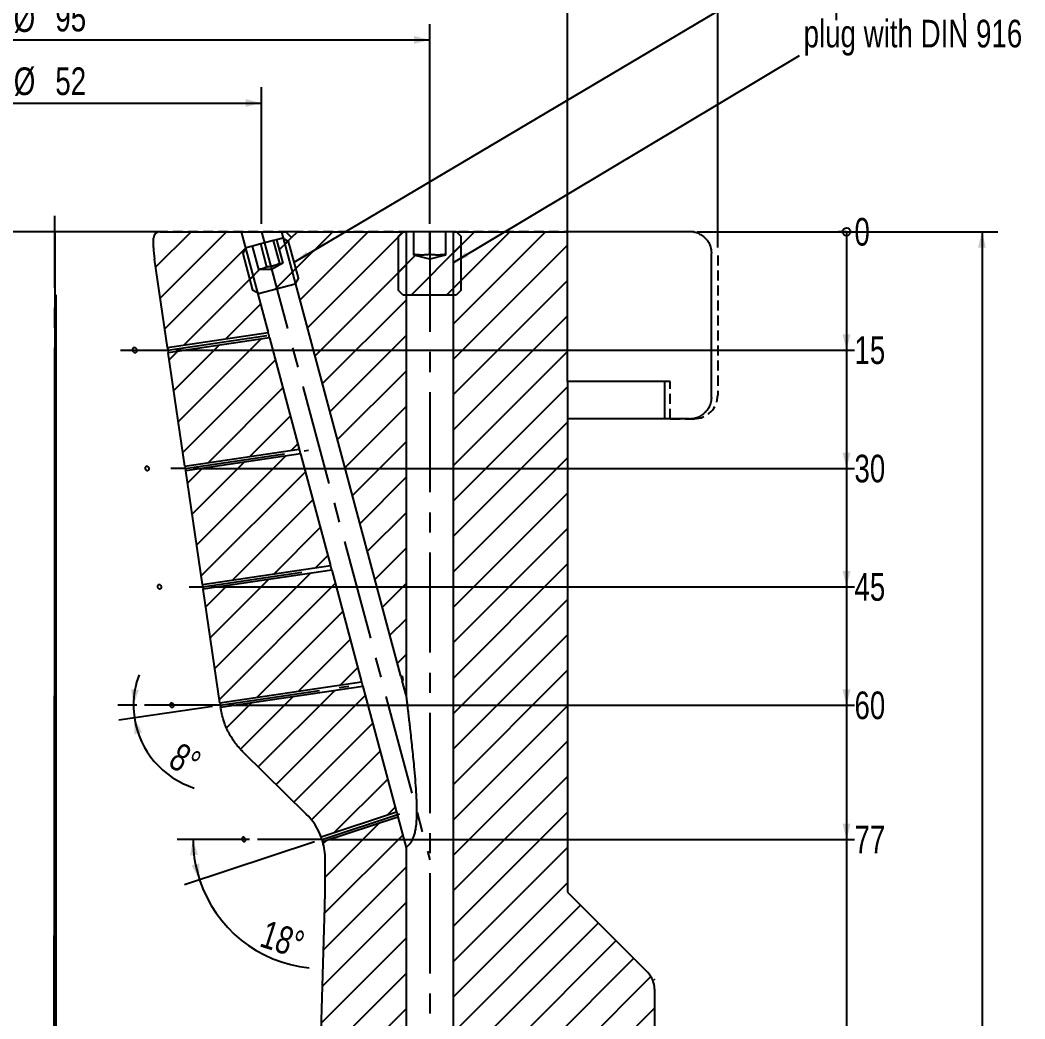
# Model space of a CAD drawing. Header units: millimetres. Extents: x 8 to 867, y 8 to 585.
# Drawn here: x 349.8 to 477.1, y 330.1 to 456.6 of the extents above; entities that cross this region are included whole.
import ezdxf

# ---------------------------------------------------------------- set-up
doc = ezdxf.new("R2010")
doc.units = ezdxf.units.MM
doc.header["$PDSIZE"] = -1
doc.linetypes.add('CENTERX2', pattern=[20.32, 12.7, -2.54, 2.54, -2.54])
doc.linetypes.add('HIDDEN', pattern=[1.905, 1.27, -0.635])
for name, color, linetype in [('CENTERLINE', 4, 'CENTERX2'), ('DIMENSIONS', 2, 'Continuous'), ('HATCH', 3, 'Continuous'), ('HIDDEN', 3, 'HIDDEN'), ('TEXT', 2, 'Continuous')]:
    doc.layers.add(name, color=color, linetype=linetype)
doc.layers.add('OUTLINE', color=7, linetype='Continuous', lineweight=25)
doc.styles.add('SLDTEXTSTYLE0', font='TXT', dxfattribs={"width": 0.75})
doc.styles.add('SLDTEXTSTYLE3', font='TXT', dxfattribs={"width": 0.692308})
doc.dimstyles.new('SLDDIMSTYLE1', dxfattribs={"dimtxt": 3.5, "dimasz": 2, "dimexe": 0, "dimexo": 0.0625, "dimgap": 0.875, "dimtad": 1, "dimdec": 0, "dimrnd": 1e-09, "dimzin": 12, "dimdsep": 46, "dimtxsty": 'SLDTEXTSTYLE0', "dimsah": 1, "dimcen": 0.09, "dimadec": 0, "dimazin": 3, "dimtfac": 1, "dimtdec": 0, "dimtofl": 0, "dimtmove": 0, "dimatfit": 3, "dimfxl": 0, "dimfrac": 2, "dimtolj": 1, "dimtzin": 12, "dimarcsym": 0})
doc.dimstyles.new('SLDDIMSTYLE17', dxfattribs={"dimtxt": 0.18, "dimasz": 2, "dimexe": 0, "dimexo": 0.0625, "dimgap": 0, "dimtad": 0, "dimtih": 1, "dimtoh": 1, "dimdec": 0, "dimrnd": 1e-09, "dimzin": 0, "dimdsep": 46, "dimtxsty": 'Standard', "dimsah": 1, "dimcen": 0.09, "dimadec": 0, "dimazin": 0, "dimtfac": 2, "dimtdec": 0, "dimtofl": 0, "dimtmove": 0, "dimatfit": 3, "dimfxl": 0, "dimfrac": 2, "dimtolj": 1, "dimtzin": 0, "dimarcsym": 0})
doc.dimstyles.new('SLDDIMSTYLE2', dxfattribs={"dimtxt": 3.5, "dimasz": 2, "dimexe": 0, "dimexo": 0.0625, "dimgap": 0.875, "dimtad": 1, "dimrnd": 1e-09, "dimzin": 12, "dimdsep": 46, "dimtxsty": 'SLDTEXTSTYLE0', "dimsah": 1, "dimcen": 0.09, "dimadec": 0, "dimazin": 3, "dimtfac": 1, "dimtofl": 0, "dimtmove": 0, "dimatfit": 3, "dimfxl": 0, "dimfrac": 2, "dimtolj": 1, "dimtzin": 12, "dimarcsym": 0})
doc.dimstyles.new('SLDDIMSTYLE3', dxfattribs={"dimtxt": 3.5, "dimasz": 2, "dimexe": 0, "dimexo": 0.0625, "dimgap": 0.875, "dimtad": 1, "dimrnd": 1e-09, "dimzin": 12, "dimdsep": 46, "dimtxsty": 'SLDTEXTSTYLE0', "dimsah": 1, "dimcen": 0.09, "dimadec": 0, "dimazin": 3, "dimtol": 1, "dimtp": 0.05, "dimtm": 0.05, "dimtfac": 1, "dimtofl": 0, "dimtmove": 0, "dimatfit": 3, "dimfxl": 0, "dimfrac": 2, "dimtolj": 1, "dimarcsym": 0})
doc.dimstyles.new('SLDDIMSTYLE4', dxfattribs={"dimtxt": 3.5, "dimasz": 2, "dimexe": 0, "dimexo": 0.0625, "dimgap": 0.875, "dimtad": 1, "dimrnd": 1e-09, "dimzin": 12, "dimdsep": 46, "dimtxsty": 'SLDTEXTSTYLE0', "dimsah": 1, "dimcen": 0.09, "dimadec": 0, "dimazin": 3, "dimtol": 1, "dimtp": 0.1, "dimtfac": 1, "dimtofl": 0, "dimtmove": 0, "dimatfit": 3, "dimfxl": 0, "dimfrac": 2, "dimtolj": 1, "dimarcsym": 0})
doc.dimstyles.new('SLDDIMSTYLE5', dxfattribs={"dimtxt": 3.5, "dimasz": 0.333333, "dimexe": 0, "dimexo": 0.0625, "dimgap": 0.875, "dimtad": 0, "dimtih": 1, "dimtoh": 1, "dimdec": 0, "dimrnd": 1e-09, "dimdsep": 46, "dimtxsty": 'SLDTEXTSTYLE0', "dimblk1": 'ORIGIN', "dimblk2": 'ORIGIN', "dimsah": 1, "dimcen": 0.09, "dimadec": 0, "dimazin": 2, "dimtfac": 1, "dimtdec": 0, "dimtofl": 0, "dimtmove": 0, "dimatfit": 3, "dimldrblk": 'ORIGIN', "dimfxl": 0, "dimfrac": 2, "dimtolj": 1, "dimtzin": 12, "dimarcsym": 0})
doc.dimstyles.new('SLDDIMSTYLE6', dxfattribs={"dimtxt": 3.5, "dimasz": 2, "dimexe": 0, "dimexo": 0.0625, "dimgap": 0.875, "dimtad": 0, "dimtih": 1, "dimtoh": 1, "dimrnd": 1e-09, "dimzin": 12, "dimdsep": 46, "dimtxsty": 'SLDTEXTSTYLE0', "dimsah": 1, "dimcen": 0.09, "dimadec": 0, "dimazin": 3, "dimtfac": 1, "dimtofl": 0, "dimtmove": 0, "dimatfit": 3, "dimfxl": 0, "dimfrac": 2, "dimtolj": 1, "dimtzin": 12, "dimarcsym": 0})
doc.dimstyles.new('SLDDIMSTYLE7', dxfattribs={"dimtxt": 3.5, "dimasz": 2, "dimexe": 0, "dimexo": 0.0625, "dimgap": 0.875, "dimtad": 0, "dimtih": 1, "dimtoh": 1, "dimdec": 0, "dimrnd": 1e-09, "dimzin": 12, "dimdsep": 46, "dimtxsty": 'SLDTEXTSTYLE0', "dimsah": 1, "dimcen": 0.09, "dimadec": 0, "dimazin": 3, "dimtfac": 1, "dimtdec": 0, "dimtofl": 0, "dimtmove": 0, "dimatfit": 3, "dimfxl": 0, "dimfrac": 2, "dimtolj": 1, "dimtzin": 12, "dimarcsym": 0})
doc.dimstyles.new('SLDDIMSTYLE8', dxfattribs={"dimtxt": 3.5, "dimasz": 2, "dimexe": 0, "dimexo": 0.0625, "dimgap": 0.875, "dimtad": 1, "dimdec": 4, "dimzin": 12, "dimdsep": 46, "dimtxsty": 'SLDTEXTSTYLE0', "dimsah": 1, "dimcen": 0.09, "dimadec": 0, "dimazin": 3, "dimtfac": 1, "dimtdec": 0, "dimtofl": 0, "dimtmove": 0, "dimatfit": 3, "dimfxl": 0, "dimfrac": 2, "dimtolj": 1, "dimtzin": 12, "dimarcsym": 0})

# ---------------------------------------------------------------- blocks, each defined once
blk = doc.blocks.new('_D_1')
at = {"layer": 'DIMENSIONS'}
for p, q in [((328.04, 430.83), (328.04, 448.14)), ((380.38, 430.83), (380.38, 448.14)), ((328.04, 446.14), (380.38, 446.14))]:
    blk.add_line(p, q, dxfattribs=at)
for points in [[(328.04, 446.14), (330.04, 445.64), (330.04, 446.64)], [(380.38, 446.14), (378.38, 446.64), (378.38, 445.64)]]:
    blk.add_solid(points, dxfattribs=at)
at = {"layer": 'DIMENSIONS', "char_height": 3.5, "attachment_point": 1, "style": 'SLDTEXTSTYLE0'}
for s, insert in [('%%c', (348.99, 450.65)), ('52', (354.26, 450.65))]:
    blk.add_mtext(s, dxfattribs=dict(at, insert=insert))
blk = doc.blocks.new('_D_2')
at = {"layer": 'DIMENSIONS'}
for p, q in [((270.21, 427.83), (270.21, 472.14)), ((438.21, 427.83), (438.21, 472.14)), ((270.21, 470.14), (438.21, 470.14))]:
    blk.add_line(p, q, dxfattribs=at)
for points in [[(270.21, 470.14), (272.21, 469.64), (272.21, 470.64)], [(438.21, 470.14), (436.21, 470.64), (436.21, 469.64)]]:
    blk.add_solid(points, dxfattribs=at)
at = {"layer": 'DIMENSIONS', "char_height": 3.5, "attachment_point": 1, "style": 'SLDTEXTSTYLE0'}
for s, insert in [('%%c', (347.69, 474.65)), ('168', (352.97, 474.65))]:
    blk.add_mtext(s, dxfattribs=dict(at, insert=insert))
blk = doc.blocks.new('_Origin')
at = {"color": 0, "linetype": 'ByBlock', "lineweight": -2}
blk.add_line((0, 0), (-1, 0), dxfattribs=at)
blk.add_circle((0, 0), 0.5, dxfattribs=at)
blk = doc.blocks.new('_D_5')
at = {"layer": 'DIMENSIONS'}
blk.add_line((436.21, 429.83), (455.53, 429.83), dxfattribs=at)
blk.add_blockref('_Origin', (454.53, 429.83), dxfattribs=at)
at = {"layer": 'DIMENSIONS', "insert": (455.53, 431.57), "char_height": 3.5, "attachment_point": 1, "style": 'SLDTEXTSTYLE0'}
blk.add_mtext('0', dxfattribs=at)
blk = doc.blocks.new('_D_6')
at = {"layer": 'DIMENSIONS'}
for p, q in [((454.53, 429.83), (454.53, 414.83)), ((369.52, 414.83), (455.53, 414.83))]:
    blk.add_line(p, q, dxfattribs=at)
blk.add_solid([(454.53, 414.83), (455.03, 416.83), (454.03, 416.83)], dxfattribs=at)
at = {"layer": 'DIMENSIONS', "insert": (455.53, 416.57), "char_height": 3.5, "attachment_point": 1, "style": 'SLDTEXTSTYLE0'}
blk.add_mtext('15', dxfattribs=at)
blk = doc.blocks.new('_D_7')
at = {"layer": 'DIMENSIONS'}
for p, q in [((454.53, 414.83), (454.53, 399.83)), ((371.73, 399.83), (455.53, 399.83))]:
    blk.add_line(p, q, dxfattribs=at)
blk.add_solid([(454.53, 399.83), (455.03, 401.83), (454.03, 401.83)], dxfattribs=at)
at = {"layer": 'DIMENSIONS', "insert": (455.53, 401.57), "char_height": 3.5, "attachment_point": 1, "style": 'SLDTEXTSTYLE0'}
blk.add_mtext('30', dxfattribs=at)
blk = doc.blocks.new('_D_8')
at = {"layer": 'DIMENSIONS'}
for p, q in [((454.53, 399.83), (454.53, 384.83)), ((373.95, 384.83), (455.53, 384.83))]:
    blk.add_line(p, q, dxfattribs=at)
blk.add_solid([(454.53, 384.83), (455.03, 386.83), (454.03, 386.83)], dxfattribs=at)
at = {"layer": 'DIMENSIONS', "insert": (455.53, 386.57), "char_height": 3.5, "attachment_point": 1, "style": 'SLDTEXTSTYLE0'}
blk.add_mtext('45', dxfattribs=at)
blk = doc.blocks.new('_D_9')
at = {"layer": 'DIMENSIONS'}
for p, q in [((454.53, 384.83), (454.53, 369.83)), ((376.16, 369.83), (455.53, 369.83))]:
    blk.add_line(p, q, dxfattribs=at)
blk.add_solid([(454.53, 369.83), (455.03, 371.83), (454.03, 371.83)], dxfattribs=at)
at = {"layer": 'DIMENSIONS', "insert": (455.53, 371.57), "char_height": 3.5, "attachment_point": 1, "style": 'SLDTEXTSTYLE0'}
blk.add_mtext('60', dxfattribs=at)
blk = doc.blocks.new('_D_10')
at = {"layer": 'DIMENSIONS'}
for p, q in [((454.53, 369.83), (454.53, 352.83)), ((389.06, 352.83), (455.53, 352.83))]:
    blk.add_line(p, q, dxfattribs=at)
blk.add_solid([(454.53, 352.83), (455.03, 354.83), (454.03, 354.83)], dxfattribs=at)
at = {"layer": 'DIMENSIONS', "insert": (455.53, 354.57), "char_height": 3.5, "attachment_point": 1, "style": 'SLDTEXTSTYLE0'}
blk.add_mtext('77', dxfattribs=at)
blk = doc.blocks.new('_D_11')
at = {"layer": 'DIMENSIONS'}
for p, q in [((454.53, 352.83), (454.53, 233.58)), ((401.71, 233.58), (455.53, 233.58))]:
    blk.add_line(p, q, dxfattribs=at)
blk.add_solid([(454.53, 233.58), (455.03, 235.58), (454.03, 235.58)], dxfattribs=at)
at = {"layer": 'DIMENSIONS', "insert": (455.53, 235.31), "char_height": 3.5, "attachment_point": 1, "style": 'SLDTEXTSTYLE0'}
blk.add_mtext('196', dxfattribs=at)
blk = doc.blocks.new('_D_12')
at = {"layer": 'DIMENSIONS'}
for p, q in [((364.58, 369.83), (362.17, 369.83)), ((374.17, 369.69), (362.31, 367.94))]:
    blk.add_line(p, q, dxfattribs=at)
for start, end in [(159.456, 180), (180, 188.3988), (188.3988, 252.5994)]:
    blk.add_arc((375.16, 369.83), 10.99, start, end, dxfattribs=at)
for points in [[(364.17, 369.83), (364.85, 371.78), (363.86, 371.87)], [(364.29, 368.23), (364.27, 366.17), (365.25, 366.4)]]:
    blk.add_solid(points, dxfattribs=at)
at = {"layer": 'DIMENSIONS', "insert": (370.09, 365.23), "char_height": 3.5, "attachment_point": 1, "rotation": 331.147, "style": 'SLDTEXTSTYLE0'}
blk.add_mtext('8°', dxfattribs=at)
blk = doc.blocks.new('_D_13')
at = {"layer": 'DIMENSIONS'}
for p, q in [((378.88, 352.83), (369.71, 352.83)), ((387.11, 352.52), (370.63, 347.09))]:
    blk.add_line(p, q, dxfattribs=at)
for start, end in [(180, 198.2451), (198.2451, 264.2101)]:
    blk.add_arc((388.06, 352.83), 16.35, start, end, dxfattribs=at)
for points in [[(371.71, 352.83), (371.33, 350.81), (372.33, 350.87)], [(372.53, 347.71), (372.5, 349.78), (371.54, 349.52)]]:
    blk.add_solid(points, dxfattribs=at)
at = {"layer": 'DIMENSIONS', "insert": (381.06, 342.66), "char_height": 3.5, "attachment_point": 1, "rotation": 342.0614, "style": 'SLDTEXTSTYLE0'}
blk.add_mtext('18°', dxfattribs=at)
blk = doc.blocks.new('_D_14')
at = {"layer": 'DIMENSIONS'}
for p, q in [((306.71, 432.85), (306.71, 456.14)), ((401.71, 430.83), (401.71, 456.14)), ((306.71, 454.14), (401.71, 454.14))]:
    blk.add_line(p, q, dxfattribs=at)
for points in [[(306.71, 454.14), (308.71, 453.64), (308.71, 454.64)], [(401.71, 454.14), (399.71, 454.64), (399.71, 453.64)]]:
    blk.add_solid(points, dxfattribs=at)
at = {"layer": 'DIMENSIONS', "char_height": 3.5, "attachment_point": 1, "style": 'SLDTEXTSTYLE0'}
for s, insert in [('%%c', (348.98, 458.65)), ('95', (354.26, 458.71))]:
    blk.add_mtext(s, dxfattribs=dict(at, insert=insert))
blk = doc.blocks.new('_D_29')
at = {"layer": 'DIMENSIONS'}
for p, q in [((289.26, 411.83), (289.26, 464.14)), ((419.16, 411.83), (419.16, 464.14)), ((289.26, 462.14), (419.16, 462.14))]:
    blk.add_line(p, q, dxfattribs=at)
for points in [[(289.26, 462.14), (291.26, 461.64), (291.26, 462.64)], [(419.16, 462.14), (417.16, 462.64), (417.16, 461.64)]]:
    blk.add_solid(points, dxfattribs=at)
at = {"layer": 'DIMENSIONS', "attachment_point": 1, "style": 'SLDTEXTSTYLE0'}
for s, insert, char_height in [('+', (358.88, 469.6), 2.5), ('0,10', (360.9, 469.6), 2.5), ('%%c', (341.05, 466.65), 3.5), ('129,9', (346.33, 466.65), 3.5), ('0', (360.9, 465.64), 2.5)]:
    blk.add_mtext(s, dxfattribs=dict(at, insert=insert, char_height=char_height))
blk = doc.blocks.new('_D_30')
at = {"layer": 'DIMENSIONS'}
for p, q in [((435.59, 429.83), (473.7, 429.83)), ((471.7, 429.83), (471.7, 191.03)), ((387.46, 191.03), (473.7, 191.03))]:
    blk.add_line(p, q, dxfattribs=at)
for points in [[(471.7, 429.83), (471.2, 427.83), (472.2, 427.83)], [(471.7, 191.03), (472.2, 193.03), (471.2, 193.03)]]:
    blk.add_solid(points, dxfattribs=at)
at = {"layer": 'DIMENSIONS', "attachment_point": 1, "rotation": 90, "style": 'SLDTEXTSTYLE0'}
for s, insert, char_height in [('±0,05', (468.2, 312.93), 2.5), ('238,8', (467.19, 300.01), 3.5)]:
    blk.add_mtext(s, dxfattribs=dict(at, insert=insert, char_height=char_height))
blk = doc.blocks.new('SW_NOTE_5')
at = {"layer": 'TEXT', "color": 0, "char_height": 3.5, "attachment_point": 1}
for s, insert, style in [('Tap M8 9 deep', (0.52, 9), 'SLDTEXTSTYLE3'), ('plug with DIN 916 M8x8', (0.52, 4.53), 'SLDTEXTSTYLE0')]:
    blk.add_mtext(s, dxfattribs=dict(at, insert=insert, style=style))

msp = doc.modelspace()

# ---------------------------------------------------------------- hatches: boundary and pattern name
at = {"layer": 'HATCH'}
h = msp.add_hatch(dxfattribs=at)
h.set_pattern_fill('ANSI31', color=256, angle=3e-322, style=0)
edge = h.paths.add_edge_path(flags=0)
edge.add_line((366.70884, 429.03342), (366.70884, 427.83342))
edge.add_arc((376.70884, 427.83342), 10, 180, 188.3987736)
edge.add_line((366.81608, 426.3728), (368.4687, 415.17966))
edge.add_line((368.4687, 415.17966), (381.21618, 417.06177))
edge.add_line((381.21618, 417.06177), (377.79402, 429.83342))
edge.add_line((377.79402, 429.83342), (367.50884, 429.83342))
edge.add_arc((367.50884, 429.03342), 0.8, 90, 180)
h = msp.add_hatch(dxfattribs=at)
h.set_pattern_fill('ANSI31', color=256, angle=3e-322, style=0)
h.paths.add_polyline_path([(383.45884, 429.83342), (382.97041, 429.83342), (398.06029, 373.51722), (398.21436, 373.53997), (398.302, 372.9464), (398.21661, 372.9338), (398.70884, 371.09678), (398.70884, 429.83342), (384.95884, 429.83342), (384.20884, 429.08342)], flags=0)
h = msp.add_hatch(dxfattribs=at)
h.set_pattern_fill('ANSI31', color=256, style=0)
h.paths.add_polyline_path([(405.70884, 422.43342), (405.70884, 429.23342), (405.10884, 429.83342), (403.70884, 429.83342), (403.70884, 426.86932), (401.70884, 426.33342), (399.70884, 426.86932), (399.70884, 429.83342), (398.30884, 429.83342), (397.70884, 429.23342), (397.70884, 422.43342), (398.30884, 421.83342), (405.10884, 421.83342)], flags=0)
h = msp.add_hatch(dxfattribs=at)
h.set_pattern_fill('ANSI31', color=256, angle=3e-322, style=0)
edge = h.paths.add_edge_path(flags=0)
edge.add_arc((427.20884, 163.57876), 3, 270, 360)
edge.add_line((430.20884, 163.57876), (430.20884, 204.63342))
edge.add_line((430.20884, 204.63342), (424.35884, 204.63342))
edge.add_line((424.35884, 204.63342), (424.35884, 271.73342))
edge.add_line((424.35884, 271.73342), (411.35884, 271.73342))
edge.add_line((411.35884, 271.73342), (409.31591, 275.13342))
edge.add_line((409.31591, 275.13342), (411.35884, 278.53342))
edge.add_line((411.35884, 278.53342), (424.35884, 278.53342))
edge.add_line((424.35884, 278.53342), (424.35884, 284.73342))
edge.add_line((424.35884, 284.73342), (430.20884, 284.73342))
edge.add_line((430.20884, 284.73342), (430.20884, 333.84078))
edge.add_arc((427.20884, 333.84078), 3, 0, 45)
edge.add_line((429.33016, 335.9621), (419.15884, 346.13342))
edge.add_line((419.15884, 346.13342), (419.15884, 410.83342))
edge.add_line((419.15884, 410.83342), (419.15884, 429.83342))
edge.add_line((419.15884, 429.83342), (404.70884, 429.83342))
edge.add_line((404.70884, 429.83342), (404.70884, 160.57876))
edge.add_line((404.70884, 160.57876), (427.20884, 160.57876))
h = msp.add_hatch(dxfattribs=at)
h.set_pattern_fill('ANSI31', color=256, style=0)
h.paths.add_polyline_path([(385.05868, 423.97172), (383.81635, 428.60816), (383.0815, 429.03243), (382.2729, 428.81576), (383.07038, 425.83952), (381.66915, 425.03052), (380.05115, 425.03052), (379.25367, 428.00676), (378.44506, 427.7901), (378.0208, 427.05525), (379.26313, 422.4188), (379.99797, 421.99454), (384.63442, 423.23687)], flags=0)
h = msp.add_hatch(dxfattribs=at)
h.set_pattern_fill('ANSI31', color=256, angle=3e-322, style=0)
h.paths.add_polyline_path([(381.39856, 416.38111), (368.57094, 414.48717), (370.69068, 400.1302), (385.17977, 402.26945)], flags=0)
h = msp.add_hatch(dxfattribs=at)
h.set_pattern_fill('ANSI31', color=256, angle=3e-322, style=0)
h.paths.add_polyline_path([(385.3361, 401.68602), (370.77832, 399.53664), (372.90536, 385.1302), (389.13033, 387.52574)], flags=0)
h = msp.add_hatch(dxfattribs=at)
h.set_pattern_fill('ANSI31', color=256, angle=3e-322, style=0)
h.paths.add_polyline_path([(389.28666, 386.94232), (372.993, 384.53664), (375.12004, 370.1302), (393.0809, 372.78204)], flags=0)
h = msp.add_hatch(dxfattribs=at)
h.set_pattern_fill('ANSI31', color=256, angle=3e-322, style=0)
edge = h.paths.add_edge_path(flags=0)
edge.add_arc((380.45884, 350.32876), 8, 20.3941952, 45.5495594, ccw=False)
edge.add_line((387.95738, 353.11657), (397.50674, 356.26458))
edge.add_line((397.50674, 356.26458), (393.23722, 372.19861))
edge.add_line((393.23722, 372.19861), (375.20768, 369.53664))
edge.add_spline(control_points=[(375.20768, 369.53664), (375.69969, 366.20421), (378.09867, 363.85081)], knot_values=[0, 0, 0, 1, 1, 1], weights=[1, 0.947905308, 1], degree=2, periodic=0)
edge.add_line((378.09867, 363.85081), (386.06118, 356.03961))
h = msp.add_hatch(dxfattribs=at)
h.set_pattern_fill('ANSI31', color=256, angle=3e-322, style=0)
edge = h.paths.add_edge_path(flags=0)
edge.add_line((385.83311, 247.54489), (385.88317, 247.54489))
edge.add_arc((485.70884, 252.52876), 99.95, 182.8581572, 183.8049034)
edge.add_line((385.97915, 245.89615), (385.99199, 245.70301))
edge.add_line((385.99199, 245.70301), (385.94188, 245.70301))
edge.add_line((385.94188, 245.70301), (386.17791, 242.15407))
edge.add_line((386.17791, 242.15407), (386.22802, 242.15407))
edge.add_line((386.22802, 242.15407), (386.39304, 239.67274))
edge.add_line((386.39304, 239.67274), (386.34293, 239.67274))
edge.add_line((386.34293, 239.67274), (386.6313, 235.33673))
edge.add_line((386.6313, 235.33673), (386.68141, 235.33673))
edge.add_line((386.68141, 235.33673), (386.77505, 233.92876))
edge.add_line((386.77505, 233.92876), (398.70884, 233.92876))
edge.add_line((398.70884, 233.92876), (398.70884, 351.77827))
edge.add_line((398.70884, 351.77827), (397.66228, 355.68409))
edge.add_line((397.66228, 355.68409), (388.14523, 352.54674))
edge.add_arc((380.45884, 350.32876), 8, 0, 16.096004, ccw=False)
edge.add_line((388.45884, 350.32876), (388.45884, 347.32876))
edge.add_arc((288.45884, 347.32876), 100, 358.2842334, 360, ccw=False)
edge.add_line((388.41401, 344.33463), (385.75367, 255.52289))
edge.add_arc((485.70884, 252.52876), 100, 178.2842334, 181.0781083)
edge.add_line((385.72654, 250.64721), (385.77655, 250.64721))
edge.add_arc((485.70884, 252.52876), 99.95, 181.0786477, 182.4285693)
edge.add_line((385.84861, 248.29349), (385.79857, 248.29349))
edge.add_arc((485.70884, 252.52876), 100, 182.4273543, 182.8567269)

# ---------------------------------------------------------------- linework, layer by layer
at = {"color": 51, "linetype": 'Continuous', "lineweight": 18}
msp.add_point((430.20884, 335.08342), dxfattribs=at)
at = {"layer": 'CENTERLINE'}
for p, q in [((354.20884, 158.57876), (354.20884, 431.83342)), ((380.38222, 429.83342), (401.70884, 350.24137)), ((401.70884, 429.83342), (401.70884, 155.70133)), ((368.51982, 414.83342), (381.48997, 416.7484)), ((362.51643, 414.83342), (368.51982, 414.83342)), ((370.7345, 399.83342), (386.34656, 402.13846)), ((370.7345, 399.83342), (368.88483, 399.83342)), ((372.94918, 384.83342), (387.87582, 387.03727)), ((371.2048, 384.83342), (372.94918, 384.83342)), ((375.16386, 369.83342), (391.46252, 372.23984)), ((375.16386, 369.83342), (365.58101, 369.83342)), ((388.05665, 352.83342), (397.87337, 356.06956)), ((388.05665, 352.83342), (379.88488, 352.83342))]:
    msp.add_line(p, q, dxfattribs=at)
at = {"layer": 'HIDDEN'}
for p, q in [((435.20884, 429.83342), (273.20884, 429.83342)), ((435.20884, 429.83342), (273.20884, 429.83342)), ((438.20884, 426.83342), (438.20884, 409.13342)), ((432.15884, 410.83342), (419.15884, 410.83342)), ((432.15884, 406.13342), (432.15884, 410.83342)), ((432.15884, 406.13342), (435.20884, 406.13342))]:
    msp.add_line(p, q, dxfattribs=at)
msp.add_arc((435.20884, 409.13342), 3, 270, 0, dxfattribs=at)
at = {"layer": 'OUTLINE'}
for p, q in [((354.20884, 429.83342), (340.90884, 429.83342)), ((354.20884, 429.83342), (354.20884, 429.03342)), ((367.50884, 429.83342), (354.20884, 429.83342)), ((367.50884, 429.83342), (377.79402, 429.83342)), ((377.79402, 429.83342), (381.21618, 417.06177)), ((377.79402, 429.83342), (382.97041, 429.83342)), ((398.06029, 373.51722), (382.97041, 429.83342)), ((382.97041, 429.83342), (383.45884, 429.83342)), ((383.45884, 429.83342), (384.20884, 429.08342)), ((384.95884, 429.83342), (383.45884, 429.83342)), ((384.20884, 429.08342), (384.95884, 429.83342)), ((384.95884, 429.83342), (398.70884, 429.83342)), ((397.70884, 429.23341), (398.30884, 429.83342)), ((397.70884, 429.23341), (397.70884, 422.43342)), ((399.70884, 429.83342), (398.30884, 429.83342)), ((398.70884, 429.83342), (398.70884, 371.09678)), ((399.70884, 426.86931), (399.70884, 429.83342)), ((401.70884, 429.83342), (399.70884, 429.83342)), ((401.70884, 426.95222), (401.70884, 429.83342)), ((403.70884, 429.83342), (401.70884, 429.83342)), ((405.10884, 429.83342), (403.70884, 429.83342)), ((403.70884, 429.83342), (403.70884, 426.86931)), ((404.70884, 160.57875), (404.70884, 429.83342)), ((404.70884, 429.83342), (419.15884, 429.83342)), ((405.10884, 429.83342), (405.70884, 429.23341)), ((405.70884, 422.43342), (405.70884, 429.23341)), ((419.15884, 410.83342), (419.15884, 429.83342)), ((434.58918, 429.83342), (419.15884, 429.83342)), ((354.20884, 429.03342), (354.20884, 427.83342)), ((366.70884, 427.83342), (366.70884, 429.03342)), ((379.25367, 428.00676), (378.44506, 427.7901)), ((380.29353, 428.2854), (379.25367, 428.00676)), ((380.05115, 425.03052), (379.25367, 428.00676)), ((381.91901, 428.72095), (380.29353, 428.2854)), ((381.07928, 425.35294), (380.29353, 428.2854)), ((382.2729, 428.81576), (381.91901, 428.72095)), ((382.70476, 425.78849), (381.91901, 428.72095)), ((383.0815, 429.03242), (382.2729, 428.81576)), ((382.2729, 428.81576), (383.07038, 425.83952)), ((383.0815, 429.03242), (383.81635, 428.60816)), ((385.05868, 423.97172), (383.81635, 428.60816)), ((354.20884, 427.83342), (354.20884, 426.37281)), ((378.02079, 427.05525), (378.44506, 427.7901)), ((378.02079, 427.05525), (379.26313, 422.4188)), ((401.70884, 426.33342), (399.70884, 426.86931)), ((403.70884, 426.86931), (401.70884, 426.33342)), ((437.40339, 408.84029), (437.40339, 427.12655)), ((354.20884, 426.37281), (354.20884, 421.83342)), ((354.20884, 426.37281), (354.20884, 404.83342)), ((368.4687, 415.17966), (366.81609, 426.37281)), ((383.07038, 425.83952), (381.66915, 425.03052)), ((381.66915, 425.03052), (380.05115, 425.03052)), ((379.99797, 421.99455), (384.63442, 423.23687)), ((385.05868, 423.97172), (384.63442, 423.23687)), ((354.30884, 421.83342), (354.20884, 421.83342)), ((354.30884, 421.83342), (354.30884, 371.9484)), ((379.99797, 421.99455), (379.26313, 422.4188)), ((398.30884, 421.83342), (397.70884, 422.43342)), ((398.30884, 421.83342), (405.10884, 421.83342)), ((405.70884, 422.43342), (405.10884, 421.83342)), ((368.4687, 415.17966), (381.21618, 417.06177)), ((381.39856, 416.38111), (368.57094, 414.48717)), ((381.39856, 416.38111), (385.17977, 402.26945)), ((370.69068, 400.1302), (368.57094, 414.48717)), ((419.15884, 410.83342), (419.15884, 346.13342)), ((431.51475, 410.83342), (419.15884, 410.83342)), ((431.51475, 406.13342), (431.51475, 410.83342)), ((431.51475, 406.13342), (419.15884, 406.13342)), ((434.58918, 406.13342), (431.51475, 406.13342)), ((354.20884, 372.11264), (354.20884, 404.83342)), ((370.69068, 400.1302), (385.17977, 402.26945)), ((385.3361, 401.68602), (370.77832, 399.53663)), ((385.3361, 401.68602), (389.13033, 387.52574)), ((372.90536, 385.1302), (370.77832, 399.53663)), ((372.90536, 385.1302), (389.13033, 387.52574)), ((389.28666, 386.94232), (372.993, 384.53663)), ((389.28666, 386.94232), (393.0809, 372.78204)), ((375.12004, 370.1302), (372.993, 384.53663)), ((398.06029, 373.51722), (398.21436, 373.53997)), ((398.21436, 373.53997), (398.302, 372.94641)), ((354.20884, 371.82874), (354.20884, 372.11264)), ((375.12004, 370.1302), (393.0809, 372.78204)), ((393.23722, 372.19861), (375.20768, 369.53663)), ((393.23722, 372.19861), (397.50674, 356.26458)), ((398.302, 372.94641), (398.21661, 372.9338)), ((398.70884, 371.09678), (398.21661, 372.9338)), ((354.20884, 364.60588), (354.20884, 371.82874)), ((354.12185, 364.58925), (354.12179, 364.55348)), ((354.20884, 350.32876), (354.20884, 364.60588)), ((386.06117, 356.03961), (378.09867, 363.85081)), ((354.11789, 362.13778), (354.10871, 356.03961)), ((354.11906, 362.87184), (354.11788, 362.13161)), ((354.30884, 362.13783), (354.30884, 356.03961)), ((397.50674, 356.26458), (387.95738, 353.11657)), ((388.14523, 352.54674), (397.66228, 355.68409)), ((397.66228, 355.68409), (398.70884, 351.77827)), ((398.70884, 351.77827), (398.70884, 233.92876)), ((354.10097, 350.32876), (354.09724, 347.32876)), ((354.20884, 347.32876), (354.20884, 350.32876)), ((354.30884, 350.32876), (354.30884, 347.32876)), ((388.45884, 347.32876), (388.45884, 350.32876)), ((354.20884, 343.97533), (354.20884, 347.32876)), ((419.15884, 346.13342), (429.33016, 335.9621)), ((354.20884, 255.16359), (354.20884, 343.97533)), ((354.30884, 344.33463), (354.30884, 255.52289)), ((385.75367, 255.52289), (388.414, 344.33463)), ((430.20884, 333.84078), (430.20884, 284.73342))]:
    msp.add_line(p, q, dxfattribs=at)
for centre, radius, start, end in [((367.50884, 429.03342), 0.8, 90, 180), ((376.70884, 427.83342), 10, 180, 188.3987736), ((380.45884, 350.32876), 8, 20.3941952, 45.5495594), ((380.45884, 350.32876), 8, 0, 16.096004), ((288.45884, 347.32876), 100, 358.2842334, 0), ((427.20884, 333.84078), 3, 0, 45)]:
    msp.add_arc(centre, radius, start, end, dxfattribs=at)
msp.add_ellipse((365.40499, 418.83342), major_axis=(11.19546, -0.47121), ratio=0.264639627, start_param=3.152730803, end_param=3.286484063, dxfattribs=at)
for points, knots in [([(435.90339, 429.53504), (435.86714, 429.55188), (435.75492, 429.60402), (435.56062, 429.67771), (435.31687, 429.74901), (435.0655, 429.79937), (434.82145, 429.82854), (434.66222, 429.83189), (434.58918, 429.83342)], [0, 0, 0, 0, 0.088253444, 0.273222461, 0.458188186, 0.648468079, 0.838750251, 1, 1, 1, 1]), ([(435.90339, 429.53504), (435.99267, 429.48862), (436.17134, 429.39572), (436.39985, 429.23339), (436.59375, 429.06536), (436.75616, 428.89598), (436.9182, 428.69384), (437.07003, 428.45637), (437.20177, 428.18381), (437.30784, 427.88299), (437.37666, 427.55412), (437.40744, 427.29381), (437.40097, 427.15062), (437.39988, 427.12655)], [0, 0, 0, 0, 0.08861234, 0.177334634, 0.251789804, 0.326525619, 0.401094297, 0.505897653, 0.611091148, 0.716050242, 0.844786965, 0.973910786, 1, 1, 1, 1]), ([(401.70884, 426.95222), (401.54434, 426.92958), (401.21539, 426.88431), (400.71527, 426.86211), (400.21186, 426.8832), (399.87653, 426.92921), (399.70884, 426.95222)], [0, 0, 0, 0, 0.247646236, 0.495208546, 0.747561163, 1, 1, 1, 1]), ([(403.70884, 426.95222), (403.54434, 426.92958), (403.21539, 426.88431), (402.71526, 426.86211), (402.21186, 426.8832), (401.87653, 426.92921), (401.70884, 426.95222)], [0, 0, 0, 0, 0.247646236, 0.495210138, 0.747561163, 1, 1, 1, 1]), ([(381.07928, 425.35294), (381.0372, 425.33294), (380.91514, 425.27492), (380.70818, 425.1927), (380.45412, 425.11772), (380.23201, 425.07365), (380.09343, 425.06066), (380.04431, 425.05605)], [0, 0, 0, 0, 0.128362916, 0.37228072, 0.616154326, 0.863924055, 1, 1, 1, 1]), ([(382.70476, 425.78849), (382.57546, 425.73626), (382.31689, 425.63184), (381.91474, 425.50683), (381.50151, 425.41247), (381.22004, 425.37279), (381.07928, 425.35294)], [0, 0, 0, 0, 0.247646617, 0.495210012, 0.747562179, 1, 1, 1, 1]), ([(383.07038, 425.83952), (383.04271, 425.8254), (382.98738, 425.79716), (382.89784, 425.77706), (382.80372, 425.77341), (382.73775, 425.78346), (382.70476, 425.78849)], [0, 0, 0, 0, 0.248528515, 0.497042581, 0.748500451, 1, 1, 1, 1]), ([(381.39856, 416.38111), (381.39837, 416.38272), (381.39787, 416.38683), (381.3927, 416.42767), (381.38082, 416.50539), (381.36116, 416.60783), (381.33369, 416.72201), (381.30047, 416.83552), (381.2657, 416.93692), (381.23593, 417.01423), (381.21869, 417.05581), (381.21689, 417.06007), (381.21618, 417.06177)], [0, 0, 0, 0, 0.0686395361, 0.1754712337, 0.282331464, 0.3889627605, 0.4951442525, 0.6016389299, 0.7097053736, 0.8192247187, 0.9279181017, 1, 1, 1, 1]), ([(364.49219, 414.54257), (364.51119, 414.56687), (364.54919, 414.61548), (364.57619, 414.72172), (364.57683, 414.83824), (364.54944, 414.95492), (364.49744, 415.05777), (364.42629, 415.13538), (364.34366, 415.17885), (364.25866, 415.18325), (364.18083, 415.14808), (364.11914, 415.07735), (364.08087, 414.97909), (364.07066, 414.86443), (364.08983, 414.74636), (364.13617, 414.63817), (364.20415, 414.55201), (364.28592, 414.49739), (364.37155, 414.48098), (364.44268, 414.49977), (364.47841, 414.53066), (364.49219, 414.54257)], [0, 0, 0, 0, 0.053692522, 0.107384648, 0.161072575, 0.214748673, 0.268420629, 0.322109794, 0.375803186, 0.429485489, 0.483157234, 0.536836102, 0.5905279, 0.64421843, 0.697897839, 0.751568834, 0.805253388, 0.858946724, 0.912633952, 0.966307555, 1, 1, 1, 1]), ([(368.4687, 415.17966), (368.46913, 415.1761), (368.47002, 415.16883), (368.47724, 415.11104), (368.48859, 415.02394), (368.50363, 414.91462), (368.52089, 414.79639), (368.53851, 414.68244), (368.55233, 414.59733), (368.56311, 414.53285), (368.56976, 414.49399), (368.57059, 414.48919), (368.57094, 414.48717)], [0, 0, 0, 0, 0.103364085, 0.210678127, 0.31801518, 0.425370805, 0.532709094, 0.640020711, 0.747343659, 0.814775963, 0.922104374, 1, 1, 1, 1]), ([(437.39988, 408.84029), (437.40097, 408.81622), (437.40744, 408.67301), (437.37666, 408.41271), (437.30784, 408.08385), (437.20178, 407.78303), (437.07003, 407.51047), (436.91821, 407.27298), (436.75616, 407.07085), (436.59375, 406.90147), (436.39984, 406.73345), (436.17134, 406.57111), (435.99267, 406.47821), (435.90339, 406.4318)], [0, 0, 0, 0, 0.026092721, 0.155214489, 0.283949183, 0.388909763, 0.494103028, 0.598907763, 0.673476278, 0.74821193, 0.822665576, 0.911388904, 1, 1, 1, 1]), ([(434.58918, 406.13342), (434.73531, 406.13923), (434.95611, 406.14801), (435.24673, 406.20266), (435.46727, 406.25989), (435.68762, 406.33435), (435.83132, 406.39925), (435.90339, 406.4318)], [0, 0, 0, 0, 0.322392322, 0.487155664, 0.65192559, 0.825433892, 1, 1, 1, 1]), ([(354.20884, 404.83342), (354.18611, 395.74843), (354.15869, 384.78686), (354.13818, 373.82527), (354.13466, 371.94868)], [0, 0, 0, 0, 0.828803523, 1, 1, 1, 1]), ([(385.3361, 401.68602), (385.33564, 401.68931), (385.33473, 401.69588), (385.32693, 401.74698), (385.31343, 401.82186), (385.29331, 401.91455), (385.26751, 402.01357), (385.23854, 402.10853), (385.21054, 402.1894), (385.18896, 402.24636), (385.18044, 402.26777), (385.1799, 402.26913), (385.17977, 402.26945)], [0, 0, 0, 0, 0.10691339, 0.213825844, 0.320680387, 0.427262058, 0.533759158, 0.641073056, 0.749855602, 0.859146795, 0.966781685, 1, 1, 1, 1]), ([(365.99005, 399.55159), (366.01038, 399.56514), (366.05105, 399.59226), (366.09119, 399.66856), (366.10995, 399.76119), (366.10437, 399.8626), (366.07537, 399.9606), (366.02606, 400.04433), (365.96178, 400.10425), (365.88959, 400.13359), (365.81749, 400.129), (365.75364, 400.09099), (365.70539, 400.0239), (365.67838, 399.93533), (365.67586, 399.8353), (365.69819, 399.7351), (365.74275, 399.64605), (365.80442, 399.57799), (365.87578, 399.53913), (365.94035, 399.53258), (365.97623, 399.5463), (365.99005, 399.55159)], [0, 0, 0, 0, 0.053690148, 0.107378144, 0.16106941, 0.2147571, 0.268435146, 0.322119331, 0.375807482, 0.429498686, 0.483181761, 0.53686258, 0.590547029, 0.644236243, 0.697925069, 0.751608109, 0.805288117, 0.858977029, 0.912668317, 0.966353619, 1, 1, 1, 1]), ([(370.69068, 400.1302), (370.69068, 400.1302), (370.69068, 400.13021), (370.69217, 400.11867), (370.69864, 400.06923), (370.7089, 399.99316), (370.72211, 399.89909), (370.73699, 399.79764), (370.75189, 399.70033), (370.76336, 399.62809), (370.77218, 399.57372), (370.77743, 399.54199), (370.77806, 399.53818), (370.77832, 399.53663)], [0, 0, 0, 0, 0.0004039333, 0.1077346506, 0.2150653651, 0.3224138068, 0.4297631775, 0.5371078459, 0.6444317699, 0.7517678025, 0.8190934861, 0.9264310475, 1, 1, 1, 1]), ([(389.28666, 386.94232), (389.2862, 386.9456), (389.28529, 386.95217), (389.27749, 387.00328), (389.26399, 387.07815), (389.24387, 387.17084), (389.21807, 387.26986), (389.18911, 387.36482), (389.16111, 387.4457), (389.13953, 387.50266), (389.131, 387.52406), (389.13046, 387.52542), (389.13033, 387.52574)], [0, 0, 0, 0, 0.106912039, 0.21382844, 0.320682993, 0.427257532, 0.533754643, 0.641068551, 0.749857252, 0.85914886, 0.966781721, 1, 1, 1, 1]), ([(367.55595, 384.55153), (367.57632, 384.56507), (367.61704, 384.59214), (367.6573, 384.66842), (367.67617, 384.76103), (367.67065, 384.86244), (367.64166, 384.96045), (367.5923, 385.0442), (367.52798, 385.10418), (367.45575, 385.13356), (367.38365, 385.12904), (367.31983, 385.09111), (367.27161, 385.02409), (367.24463, 384.93556), (367.24209, 384.83554), (367.26434, 384.73533), (367.3088, 384.64623), (367.37036, 384.57811), (367.44165, 384.53917), (367.50622, 384.53258), (367.54212, 384.54626), (367.55595, 384.55153)], [0, 0, 0, 0, 0.053689165, 0.107378106, 0.161069589, 0.21475522, 0.268435783, 0.322119814, 0.375811278, 0.429501567, 0.483185732, 0.536867753, 0.590552074, 0.644244837, 0.697934675, 0.751617499, 0.805298679, 0.858986237, 0.912677545, 0.966364246, 1, 1, 1, 1]), ([(372.90536, 385.1302), (372.90572, 385.12749), (372.90646, 385.12178), (372.91267, 385.07492), (372.92265, 385.00161), (372.93572, 384.90872), (372.95053, 384.80752), (372.96544, 384.70931), (372.97705, 384.63539), (372.98611, 384.57881), (372.99192, 384.54322), (372.99267, 384.53864), (372.993, 384.53663)], [0, 0, 0, 0, 0.097408739, 0.204739222, 0.312073468, 0.419425356, 0.526764011, 0.634088024, 0.741416157, 0.808710985, 0.916043906, 1, 1, 1, 1]), ([(398.06029, 373.51722), (398.06049, 373.5158), (398.061, 373.51221), (398.06617, 373.47686), (398.07749, 373.41013), (398.09533, 373.32228), (398.11935, 373.22429), (398.1476, 373.12676), (398.17653, 373.03978), (398.20086, 372.97376), (398.21464, 372.93875), (398.21606, 372.9352), (398.21661, 372.9338)], [0, 0, 0, 0, 0.069779601, 0.176673559, 0.28354823, 0.390216127, 0.496637189, 0.603523305, 0.711777639, 0.821090234, 0.92950076, 1, 1, 1, 1]), ([(354.13466, 371.94869), (354.13416, 371.67355), (354.13315, 371.12311), (354.13168, 370.30696), (354.13023, 369.49422), (354.12881, 368.68769), (354.12742, 367.88945), (354.12613, 367.13871), (354.12493, 366.4352), (354.12382, 365.77591), (354.12275, 365.13155), (354.1217, 364.49843), (354.12069, 363.87985), (354.11971, 363.27652), (354.11877, 362.69251), (354.11819, 362.32269), (354.11789, 362.13777)], [0, 0, 0, 0, 0.0746262312, 0.1492961444, 0.2239224196, 0.3001820429, 0.3764884837, 0.4527478325, 0.5198123573, 0.5868772775, 0.6544557759, 0.7220346862, 0.7912432472, 0.8604518703, 0.9302258431, 1, 1, 1, 1]), ([(354.13466, 371.94834), (354.13466, 371.94775), (354.13457, 371.89502), (354.13449, 371.85453), (354.13442, 371.81451)], [0, 0, 0, 0, 0.011218479, 1, 1, 1, 1]), ([(354.30884, 371.94842), (354.30884, 371.67328), (354.30884, 371.12283), (354.30884, 370.30668), (354.30884, 369.49394), (354.30884, 368.68741), (354.30884, 367.88918), (354.30884, 367.13846), (354.30884, 366.43498), (354.30884, 365.77573), (354.30884, 365.13141), (354.30884, 364.49833), (354.30884, 363.87979), (354.30884, 363.27649), (354.30884, 362.69253), (354.30884, 362.32273), (354.30884, 362.13783)], [0, 0, 0, 0, 0.07462835, 0.149301142, 0.223929144, 0.300191351, 0.37649984, 0.452761464, 0.519824697, 0.586887803, 0.654464975, 0.722042618, 0.791248895, 0.860455806, 0.930227906, 1, 1, 1, 1]), ([(393.23722, 372.19861), (393.23677, 372.2019), (393.23586, 372.20847), (393.22806, 372.25957), (393.21455, 372.33445), (393.19443, 372.42714), (393.16863, 372.52616), (393.13967, 372.62112), (393.11167, 372.70199), (393.09009, 372.75895), (393.08157, 372.78036), (393.08102, 372.78172), (393.0809, 372.78204)], [0, 0, 0, 0, 0.10691337, 0.213826003, 0.320680574, 0.427262273, 0.533759401, 0.641073326, 0.749855901, 0.859146719, 0.966781637, 1, 1, 1, 1]), ([(398.70884, 371.09678), (398.70913, 371.09431), (398.70991, 371.0878), (398.71673, 371.03077), (398.72685, 370.94597), (398.73979, 370.83747), (398.75605, 370.70096), (398.78213, 370.48168), (398.82281, 370.1387), (398.87842, 369.66757), (398.94142, 369.13034), (399.01573, 368.49208), (399.10085, 367.75361), (399.20965, 366.79607), (399.33002, 365.71524), (399.46009, 364.51019), (399.58552, 363.30105), (399.71816, 361.94776), (399.85203, 360.45016), (399.95186, 359.10108), (400.0104, 358.04369), (400.04025, 357.27922), (400.05441, 356.5134), (400.04672, 355.86559), (400.02364, 355.33754), (399.99408, 354.9282), (399.95037, 354.51976), (399.8958, 354.16076), (399.83455, 353.85287), (399.77166, 353.59379), (399.69651, 353.33931), (399.59675, 353.05937), (399.48948, 352.81785), (399.38245, 352.61689), (399.29853, 352.47611), (399.21387, 352.34852), (399.12961, 352.233), (399.04737, 352.12982), (398.95001, 352.0169), (398.84722, 351.90892), (398.76545, 351.83012), (398.71736, 351.78593), (398.7117, 351.78083), (398.70884, 351.77827)], [0, 0, 0, 0, 0.004324993, 0.011402452, 0.017266256, 0.023274146, 0.032086183, 0.040909382, 0.058978526, 0.085155102, 0.111375873, 0.13759284, 0.177485073, 0.217381489, 0.274106909, 0.330835611, 0.387677922, 0.444520952, 0.521125772, 0.597778547, 0.633296336, 0.668812992, 0.704426256, 0.740033933, 0.759071603, 0.778107282, 0.79728421, 0.816455615, 0.828986881, 0.84151577, 0.854275535, 0.867030325, 0.884888749, 0.894056984, 0.903224097, 0.912176427, 0.921128423, 0.930400196, 0.939672081, 0.955907837, 0.972591497, 0.986173724, 1, 1, 1, 1]), ([(369.05875, 369.53664), (369.08218, 369.54015), (369.12905, 369.54717), (369.1864, 369.59885), (369.22585, 369.67455), (369.24276, 369.76881), (369.23544, 369.87021), (369.2047, 369.96755), (369.15392, 370.04976), (369.08866, 370.10757), (369.01612, 370.13444), (368.94438, 370.12728), (368.88156, 370.08693), (368.83486, 370.01796), (368.80972, 369.92819), (368.80913, 369.82775), (368.83318, 369.72802), (368.87914, 369.64007), (368.94157, 369.5744), (369.00469, 369.54081), (369.04372, 369.5378), (369.05875, 369.53664)], [0, 0, 0, 0, 0.0536853946, 0.107370958, 0.1610587029, 0.2147464027, 0.2684355135, 0.322117975, 0.3758026747, 0.4294917599, 0.4831824181, 0.5368675511, 0.5905513493, 0.6442395812, 0.6979299973, 0.7516151124, 0.8053015931, 0.8589839552, 0.9126719221, 0.9663629725, 1, 1, 1, 1]), ([(375.12004, 370.1302), (375.12015, 370.12937), (375.12048, 370.12688), (375.12433, 370.09801), (375.13289, 370.03502), (375.14492, 369.94885), (375.15921, 369.8498), (375.17428, 369.74894), (375.18662, 369.66891), (375.19695, 369.60328), (375.20465, 369.55526), (375.20752, 369.53763), (375.20765, 369.53677), (375.20768, 369.53663)], [0, 0, 0, 0, 0.0530539474, 0.1604028117, 0.2677569571, 0.3751167954, 0.4824760599, 0.5898271497, 0.6971768939, 0.7644474652, 0.8718082403, 0.9791656788, 1, 1, 1, 1]), ([(378.09867, 363.85081), (377.95222, 363.99979), (377.65931, 364.29776), (377.25429, 364.78101), (376.87657, 365.28972), (376.57092, 365.76245), (376.32752, 366.18596), (376.13568, 366.55428), (375.95892, 366.93112), (375.77798, 367.36284), (375.60106, 367.85096), (375.43747, 368.39963), (375.30273, 368.95894), (375.24014, 369.33882), (375.20884, 369.52876)], [0, 0, 0, 0, 0.0966396976, 0.1932801324, 0.2914801282, 0.389680788, 0.4535695576, 0.5174580172, 0.5817907925, 0.6461226094, 0.734008703, 0.8218941078, 0.9109470578, 1, 1, 1, 1]), ([(354.10871, 356.03961), (354.10848, 355.88056), (354.10803, 355.56246), (354.10728, 355.03368), (354.10649, 354.4689), (354.10567, 353.87348), (354.10483, 353.25875), (354.10398, 352.62361), (354.1031, 351.96586), (354.1023, 351.35708), (354.10159, 350.81021), (354.10118, 350.48944), (354.10097, 350.32876)], [0, 0, 0, 0, 0.104559396, 0.209119305, 0.316715874, 0.424312046, 0.528882537, 0.633453042, 0.741061449, 0.848669654, 0.924197777, 1, 1, 1, 1]), ([(354.30884, 356.03961), (354.30884, 355.91492), (354.30884, 355.66556), (354.30884, 355.2526), (354.30884, 354.80864), (354.30884, 354.33216), (354.30884, 353.8032), (354.30884, 353.21863), (354.30884, 352.5786), (354.30884, 351.92282), (354.30884, 351.32528), (354.30884, 350.79308), (354.30884, 350.48353), (354.30884, 350.32876)], [0, 0, 0, 0, 0.0823961813, 0.1647927614, 0.253038577, 0.3413952734, 0.4296423778, 0.5355349449, 0.6418059647, 0.7480769, 0.8539692816, 0.9269843991, 1, 1, 1, 1]), ([(397.50674, 356.26458), (397.50728, 356.26322), (397.50866, 356.2598), (397.52194, 356.22634), (397.54555, 356.16277), (397.57404, 356.07763), (397.6022, 355.98079), (397.6263, 355.88283), (397.64439, 355.79429), (397.65606, 355.72616), (397.66152, 355.68937), (397.66206, 355.68559), (397.66228, 355.68409)], [0, 0, 0, 0, 0.070651303, 0.177617081, 0.284767967, 0.391942851, 0.498690397, 0.605209157, 0.712382924, 0.820509807, 0.928528934, 1, 1, 1, 1]), ([(378.20549, 352.54674), (378.18097, 352.54992), (378.13194, 352.55628), (378.05794, 352.6058), (377.99384, 352.67858), (377.94592, 352.76923), (377.91952, 352.8666), (377.91751, 352.95991), (377.94032, 353.03868), (377.9857, 353.09421), (378.04887, 353.12037), (378.12287, 353.11429), (378.19931, 353.07668), (378.26935, 353.01161), (378.32475, 352.92628), (378.35899, 352.83015), (378.36807, 352.73408), (378.35114, 352.64878), (378.31031, 352.58458), (378.25819, 352.55132), (378.22016, 352.54802), (378.20549, 352.54674)], [0, 0, 0, 0, 0.0536732346, 0.1073465594, 0.1610340014, 0.2147297698, 0.2684100422, 0.3220745747, 0.3757479681, 0.4294403448, 0.4831349927, 0.5368078202, 0.5904725044, 0.6441530376, 0.6978483031, 0.7515355369, 0.8052026963, 0.8588720338, 0.9125591116, 0.9662550552, 1, 1, 1, 1]), ([(388.14523, 352.54674), (388.14444, 352.5494), (388.14311, 352.55387), (388.13273, 352.58847), (388.11615, 352.64301), (388.08989, 352.7271), (388.05901, 352.82274), (388.02678, 352.91921), (387.99691, 353.00581), (387.97337, 353.07228), (387.95958, 353.11051), (387.95804, 353.11474), (387.95738, 353.11657)], [0, 0, 0, 0, 0.099254415, 0.166681679, 0.274037443, 0.381392185, 0.488739097, 0.596043112, 0.703338424, 0.81067269, 0.918030664, 1, 1, 1, 1]), ([(354.09724, 347.32876), (354.09664, 346.82971), (354.09545, 345.8315), (354.09431, 344.83362), (354.09374, 344.33463)], [0, 0, 0, 0, 0.4999433319, 1, 1, 1, 1]), ([(354.30884, 347.32876), (354.30884, 346.82971), (354.30884, 345.8315), (354.30884, 344.83362), (354.30884, 344.33463)], [0, 0, 0, 0, 0.499943325, 1, 1, 1, 1]), ([(354.09374, 344.33463), (354.08405, 333.26936), (354.06466, 311.13882), (354.06928, 281.5349), (354.08716, 262.99625), (354.09437, 255.52289)], [0, 0, 0, 0, 0.373777203, 0.747554669, 1, 1, 1, 1])]:
    msp.add_open_spline(points, degree=3, knots=knots, dxfattribs=at)

# ---------------------------------------------------------------- block references
at = {"layer": 'TEXT'}
msp.add_blockref('SW_NOTE_5', (448.57016, 452.15554), dxfattribs=at)

# ---------------------------------------------------------------- dimensions: what is measured, and where the dimension line sits
at = {"layer": 'DIMENSIONS'}
for base, p1, p2, dimstyle, picture, middle in [((438.20884, 470.14116), (270.20884, 426.83342), (438.20884, 426.83342), 'SLDDIMSTYLE2', '_D_2', (354.20884, 470.14116)), ((419.15884, 462.14116), (289.25884, 410.83342), (419.15884, 410.83342), 'SLDDIMSTYLE4', '_D_29', (354.20884, 462.14116)), ((401.70884, 454.14116), (306.70884, 431.85122), (401.70884, 429.83342), 'SLDDIMSTYLE2', '_D_14', (354.20884, 454.14116)), ((380.38222, 446.14116), (328.03546, 429.83342), (380.38222, 429.83342), 'SLDDIMSTYLE1', '_D_1', (354.20884, 446.14116))]:
    dim = msp.add_linear_dim(base=base, p1=p1, p2=p2, text='%%c<>', dimstyle=dimstyle, dxfattribs=at)
    dim.commit()
    dim.dimension.update_dxf_attribs({"geometry": picture, "text_midpoint": middle, "dimtype": 160})
for feature_location, offset, origin, dimstyle, picture, middle in [((435.2088394887, 429.8334182426), (20.3210572315, 0), (435.2088394887, 429.8334182426), 'SLDDIMSTYLE5', '_D_5', (456.8229523169, 429.8334182426)), ((368.51982, 414.83342), (87.01008, 0), (435.20884, 429.83342), 'SLDDIMSTYLE6', '_D_6', (458.11601, 414.83342)), ((370.7345, 399.83342), (84.7954, 0), (435.20884, 429.83342), 'SLDDIMSTYLE6', '_D_7', (458.11601, 399.83342)), ((372.94918, 384.83342), (82.58072, 0), (435.20884, 429.83342), 'SLDDIMSTYLE6', '_D_8', (458.11601, 384.83342)), ((375.16386, 369.83342), (80.36604, 0), (435.20884, 429.83342), 'SLDDIMSTYLE6', '_D_9', (458.11601, 369.83342)), ((388.05665, 352.83342), (67.47325, 0), (435.20884, 429.83342), 'SLDDIMSTYLE6', '_D_10', (458.11601, 352.83342)), ((400.70884, 233.57876), (54.82106, 0), (435.20884, 429.83342), 'SLDDIMSTYLE7', '_D_11', (459.40906, 233.57876))]:
    dim = msp.add_ordinate_dim(feature_location=feature_location, offset=offset, dtype=0, origin=origin, dimstyle=dimstyle, dxfattribs=at)
    dim.commit()
    dim.dimension.update_dxf_attribs({"geometry": picture, "text_midpoint": middle})
dim = msp.add_linear_dim(base=(471.70139, 191.02876), p1=(434.58919, 429.83342), p2=(386.45555, 191.02876), angle=90, dimstyle='SLDDIMSTYLE3', dxfattribs=at)
dim.commit()
dim.dimension.update_dxf_attribs({"geometry": '_D_30', "text_midpoint": (471.70139, 310.43109), "dimtype": 160})
for base, line1, line2, picture, middle in [((364.2035, 369.02866), ((375.16386, 369.83342), (365.58101, 369.83342)), ((391.46252, 372.23984), (375.16386, 369.83342)), '_D_12', (369.86055, 360.20783)), ((371.91448, 350.24135), ((388.05665, 352.83342), (379.88488, 352.83342)), ((397.87337, 356.06956), (388.05665, 352.83342)), '_D_13', (383.02121, 337.27923))]:
    dim = msp.add_angular_dim_2l(base=base, line1=line1, line2=line2, dimstyle='SLDDIMSTYLE8', dxfattribs=at)
    dim.commit()
    dim.dimension.update_dxf_attribs({"geometry": picture, "text_midpoint": middle, "dimtype": 162})

# ---------------------------------------------------------------- leaders
at = {"layer": 'TEXT'}
for points in [[(384.51753, 425.99133), (455.16357, 467.87828)], [(404.70884, 425.93196), (448.57016, 452.15554)]]:
    msp.add_leader(points, dimstyle='SLDDIMSTYLE17', dxfattribs=at)

doc.saveas('drawing.dxf')
